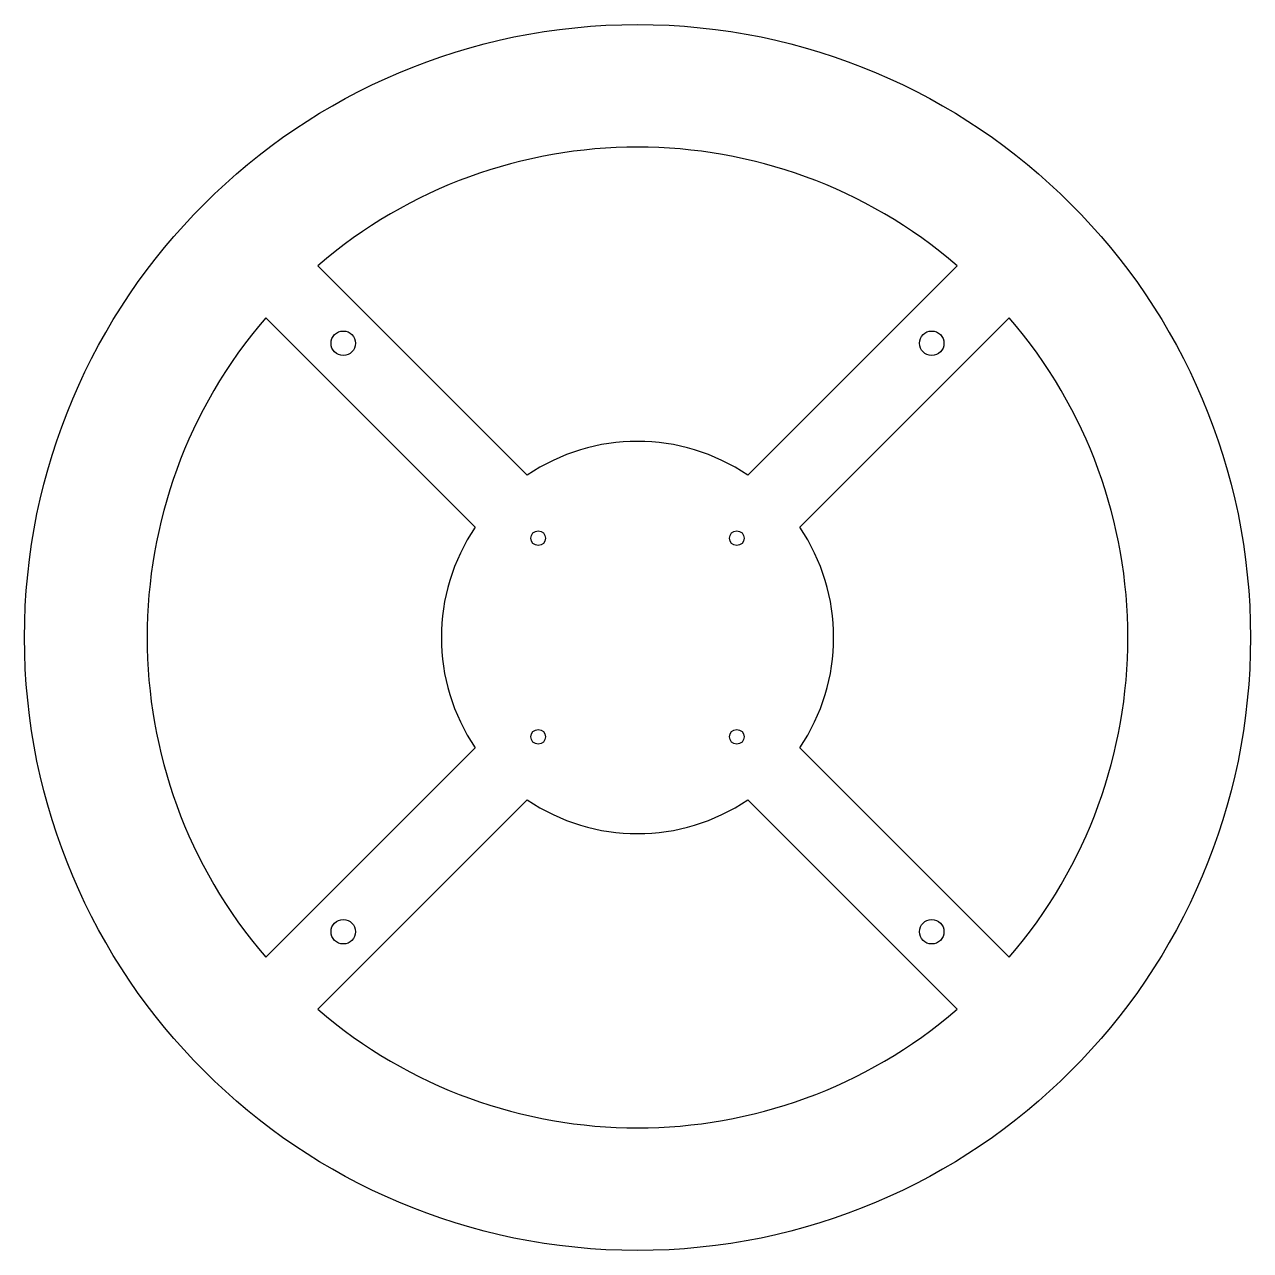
# Model space of a CAD drawing. Extents: x -250 to 250, y -250 to 250.
import ezdxf

# ---------------------------------------------------------------- set-up
doc = ezdxf.new("R2010")
doc.units = 0
doc.layers.get('0').update_dxf_attribs({"linetype": 'CONTINUOUS'})

msp = doc.modelspace()

# ---------------------------------------------------------------- linework, layer by layer
at = {"color": 7, "linetype": 'CONTINUOUS'}
for p, q in [((-130.42, 151.63), (-44.96, 66.17)), ((44.96, 66.17), (130.42, 151.63)), ((-66.17, 44.96), (-151.63, 130.42)), ((151.63, 130.42), (66.17, 44.96)), ((-151.63, -130.42), (-66.17, -44.96)), ((66.17, -44.96), (151.63, -130.42)), ((-44.96, -66.17), (-130.42, -151.63)), ((130.42, -151.63), (44.96, -66.17))]:
    msp.add_line(p, q, dxfattribs=at)
for centre, radius in [((0, 0), 250), ((-120, 120), 5), ((120, 120), 5), ((-40.5, 40.5), 3), ((40.5, 40.5), 3), ((-40.5, -40.5), 3), ((40.5, -40.5), 3), ((-120, -120), 5), ((120, -120), 5)]:
    msp.add_circle(centre, radius, dxfattribs=at)
for radius, start, end in [(200, 49.3012, 130.6988), (200, 139.3012, 220.6988), (200, 319.3012, 40.6988), (80, 55.8069, 124.1931), (80, 145.8069, 214.1931), (80, 325.8069, 34.1931), (80, 235.8069, 304.1931), (200, 229.3012, 310.6988)]:
    msp.add_arc((0, 0), radius, start, end, dxfattribs=at)

doc.saveas('drawing.dxf')
